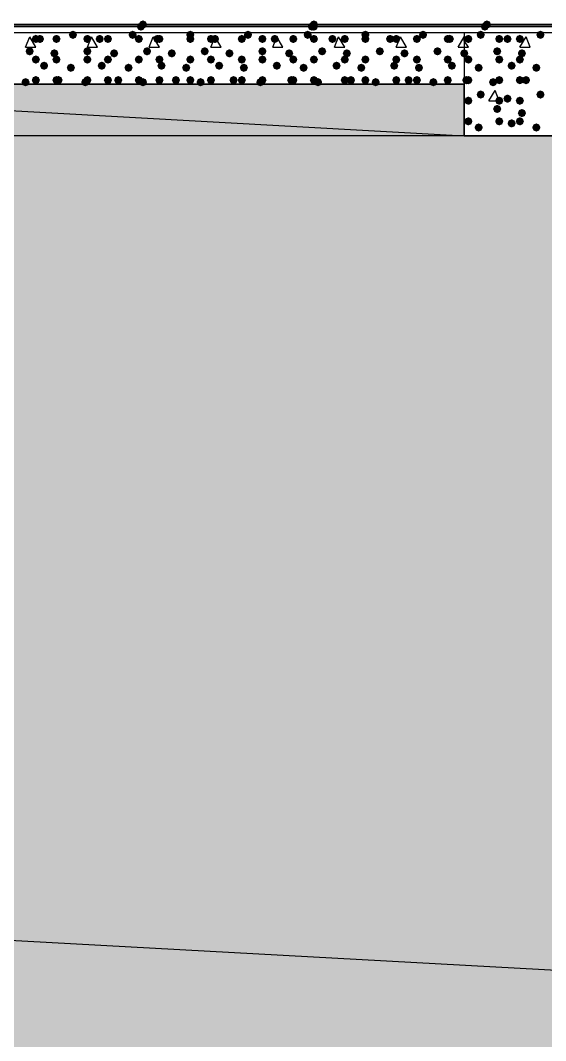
# Model space of a CAD drawing. Header units: millimetres. Extents: x 0 to 420, y 0 to 297.
# Drawn here: x 333.99 to 344.78, y 207.21 to 228.18 of the extents above; entities that cross this region are included whole.
import ezdxf

# ---------------------------------------------------------------- set-up
doc = ezdxf.new("R2010")
doc.units = ezdxf.units.MM
doc.layers.get('0').update_dxf_attribs({"linetype": 'CONTINUOUS'})

msp = doc.modelspace()

# ---------------------------------------------------------------- hatches: boundary and pattern name
at = {"true_color": 0x0000fe}
for points in [[(336.592333, 228.092), (336.567462, 228.032204), (336.507667, 228.007333), (336.447871, 228.032204), (336.423, 228.092), (336.447871, 228.151796), (336.507667, 228.176667), (336.567462, 228.151796)], [(340.106, 228.092), (340.081129, 228.032204), (340.021333, 228.007333), (339.961537, 228.032204), (339.936667, 228.092), (339.961537, 228.151796), (340.021333, 228.176667), (340.081129, 228.151796)], [(343.662, 228.092), (343.637129, 228.032204), (343.577333, 228.007333), (343.517538, 228.032204), (343.492667, 228.092), (343.517537, 228.151796), (343.577333, 228.176667), (343.637129, 228.151796)], [(336.55, 228.049667), (336.525129, 227.989871), (336.465333, 227.965), (336.405538, 227.989871), (336.380667, 228.049667), (336.405537, 228.109462), (336.465333, 228.134333), (336.525129, 228.109463)], [(336.55, 228.049667), (336.525129, 227.989871), (336.465333, 227.965), (336.405538, 227.989871), (336.380667, 228.049667), (336.405537, 228.109462), (336.465333, 228.134333), (336.525129, 228.109463)], [(336.55, 228.049667), (336.525129, 227.989871), (336.465333, 227.965), (336.405538, 227.989871), (336.380667, 228.049667), (336.405537, 228.109462), (336.465333, 228.134333), (336.525129, 228.109463)], [(340.063667, 228.049667), (340.038796, 227.989871), (339.979, 227.965), (339.919204, 227.989871), (339.894333, 228.049667), (339.919204, 228.109462), (339.979, 228.134333), (340.038796, 228.109463)], [(340.106, 228.049667), (340.081129, 227.989871), (340.021333, 227.965), (339.961537, 227.989871), (339.936667, 228.049667), (339.961537, 228.109462), (340.021333, 228.134333), (340.081129, 228.109463)], [(340.106, 228.049667), (340.081129, 227.989871), (340.021333, 227.965), (339.961537, 227.989871), (339.936667, 228.049667), (339.961537, 228.109462), (340.021333, 228.134333), (340.081129, 228.109463)], [(343.619667, 228.049667), (343.594796, 227.989871), (343.535, 227.965), (343.475204, 227.989871), (343.450333, 228.049667), (343.475204, 228.109462), (343.535, 228.134333), (343.594796, 228.109463)], [(343.619667, 228.049667), (343.594796, 227.989871), (343.535, 227.965), (343.475204, 227.989871), (343.450333, 228.049667), (343.475204, 228.109462), (343.535, 228.134333), (343.594796, 228.109463)], [(343.619667, 228.049667), (343.594796, 227.989871), (343.535, 227.965), (343.475204, 227.989871), (343.450333, 228.049667), (343.475204, 228.109462), (343.535, 228.134333), (343.594796, 228.109463)]]:
    msp.add_hatch(color=0, dxfattribs=at).paths.add_polyline_path(points, flags=0)
at = {"true_color": 0x000007}
h = msp.add_hatch(color=0, dxfattribs=at)
h.paths.add_polyline_path([(32.215667, 228.049667), (380.661333, 228.049667)], flags=0)
h.paths.add_polyline_path([(380.661333, 228.049667), (32.215667, 228.049667)], flags=0)
at = {"true_color": 0x000008}
for points in [[(335.153, 227.880333), (335.128129, 227.820537), (335.068333, 227.795667), (335.008537, 227.820537), (334.983667, 227.880333), (335.008537, 227.940129), (335.068333, 227.965), (335.128129, 227.940129)], [(336.380667, 227.880333), (336.355796, 227.820537), (336.296, 227.795667), (336.236204, 227.820537), (336.211333, 227.880333), (336.236204, 227.940129), (336.296, 227.965), (336.355796, 227.940129)], [(337.566, 227.880333), (337.541129, 227.820537), (337.481333, 227.795667), (337.421538, 227.820537), (337.396667, 227.880333), (337.421537, 227.940129), (337.481333, 227.965), (337.541129, 227.940129)], [(338.751333, 227.880333), (338.726462, 227.820537), (338.666667, 227.795667), (338.606871, 227.820537), (338.582, 227.880333), (338.606871, 227.940129), (338.666667, 227.965), (338.726462, 227.940129)], [(339.979, 227.880333), (339.954129, 227.820537), (339.894333, 227.795667), (339.834538, 227.820537), (339.809667, 227.880333), (339.834537, 227.940129), (339.894333, 227.965), (339.954129, 227.940129)], [(341.164333, 227.880333), (341.139462, 227.820537), (341.079667, 227.795667), (341.019871, 227.820537), (340.995, 227.880333), (341.019871, 227.940129), (341.079667, 227.965), (341.139462, 227.940129)], [(342.349667, 227.880333), (342.324796, 227.820537), (342.265, 227.795667), (342.205204, 227.820537), (342.180333, 227.880333), (342.205204, 227.940129), (342.265, 227.965), (342.324796, 227.940129)], [(334.391, 227.795667), (334.366129, 227.735871), (334.306333, 227.711), (334.246537, 227.735871), (334.221667, 227.795667), (334.246537, 227.855462), (334.306333, 227.880333), (334.366129, 227.855463)], [(334.475667, 227.795667), (334.450796, 227.735871), (334.391, 227.711), (334.331204, 227.735871), (334.306333, 227.795667), (334.331204, 227.855462), (334.391, 227.880333), (334.450796, 227.855463)], [(334.814333, 227.795667), (334.789462, 227.735871), (334.729667, 227.711), (334.669871, 227.735871), (334.645, 227.795667), (334.669871, 227.855462), (334.729667, 227.880333), (334.789462, 227.855463)], [(335.449333, 227.795667), (335.424463, 227.735871), (335.364667, 227.711), (335.304871, 227.735871), (335.28, 227.795667), (335.304871, 227.855462), (335.364667, 227.880333), (335.424462, 227.855463)], [(335.703333, 227.795667), (335.678463, 227.735871), (335.618667, 227.711), (335.558871, 227.735871), (335.534, 227.795667), (335.558871, 227.855462), (335.618667, 227.880333), (335.678462, 227.855463)], [(335.872667, 227.795667), (335.847796, 227.735871), (335.788, 227.711), (335.728204, 227.735871), (335.703333, 227.795667), (335.728204, 227.855462), (335.788, 227.880333), (335.847796, 227.855463)], [(336.507667, 227.795667), (336.482796, 227.735871), (336.423, 227.711), (336.363204, 227.735871), (336.338333, 227.795667), (336.363204, 227.855462), (336.423, 227.880333), (336.482796, 227.855463)], [(336.888667, 227.795667), (336.863796, 227.735871), (336.804, 227.711), (336.744204, 227.735871), (336.719333, 227.795667), (336.744204, 227.855462), (336.804, 227.880333), (336.863796, 227.855463)], [(336.931, 227.795667), (336.906129, 227.735871), (336.846333, 227.711), (336.786538, 227.735871), (336.761667, 227.795667), (336.786537, 227.855462), (336.846333, 227.880333), (336.906129, 227.855463)], [(337.566, 227.795667), (337.541129, 227.735871), (337.481333, 227.711), (337.421538, 227.735871), (337.396667, 227.795667), (337.421537, 227.855462), (337.481333, 227.880333), (337.541129, 227.855463)], [(337.989333, 227.795667), (337.964462, 227.735871), (337.904667, 227.711), (337.844871, 227.735871), (337.82, 227.795667), (337.844871, 227.855462), (337.904667, 227.880333), (337.964462, 227.855463)], [(338.074, 227.795667), (338.049129, 227.735871), (337.989333, 227.711), (337.929537, 227.735871), (337.904667, 227.795667), (337.929537, 227.855462), (337.989333, 227.880333), (338.049129, 227.855463)], [(338.624333, 227.795667), (338.599462, 227.735871), (338.539667, 227.711), (338.479871, 227.735871), (338.455, 227.795667), (338.479871, 227.855462), (338.539667, 227.880333), (338.599462, 227.855463)], [(339.047667, 227.795667), (339.022796, 227.735871), (338.963, 227.711), (338.903204, 227.735871), (338.878333, 227.795667), (338.903204, 227.855462), (338.963, 227.880333), (339.022796, 227.855463)], [(339.301667, 227.795667), (339.276796, 227.735871), (339.217, 227.711), (339.157204, 227.735871), (339.132333, 227.795667), (339.157204, 227.855462), (339.217, 227.880333), (339.276796, 227.855463)], [(339.682667, 227.795667), (339.657796, 227.735871), (339.598, 227.711), (339.538204, 227.735871), (339.513333, 227.795667), (339.538204, 227.855462), (339.598, 227.880333), (339.657796, 227.855463)], [(340.106, 227.795667), (340.081129, 227.735871), (340.021333, 227.711), (339.961537, 227.735871), (339.936667, 227.795667), (339.961537, 227.855462), (340.021333, 227.880333), (340.081129, 227.855463)], [(340.487, 227.795667), (340.462129, 227.735871), (340.402333, 227.711), (340.342538, 227.735871), (340.317667, 227.795667), (340.342537, 227.855462), (340.402333, 227.880333), (340.462129, 227.855463)], [(340.741, 227.795667), (340.716129, 227.735871), (340.656333, 227.711), (340.596537, 227.735871), (340.571667, 227.795667), (340.596537, 227.855462), (340.656333, 227.880333), (340.716129, 227.855463)], [(341.164333, 227.795667), (341.139462, 227.735871), (341.079667, 227.711), (341.019871, 227.735871), (340.995, 227.795667), (341.019871, 227.855462), (341.079667, 227.880333), (341.139462, 227.855463)], [(341.672333, 227.795667), (341.647462, 227.735871), (341.587667, 227.711), (341.527871, 227.735871), (341.503, 227.795667), (341.527871, 227.855462), (341.587667, 227.880333), (341.647462, 227.855463)], [(341.799333, 227.795667), (341.774462, 227.735871), (341.714667, 227.711), (341.654871, 227.735871), (341.63, 227.795667), (341.654871, 227.855462), (341.714667, 227.880333), (341.774462, 227.855463)], [(342.222667, 227.795667), (342.197796, 227.735871), (342.138, 227.711), (342.078204, 227.735871), (342.053333, 227.795667), (342.078204, 227.855462), (342.138, 227.880333), (342.197796, 227.855463)], [(342.857667, 227.795667), (342.832796, 227.735871), (342.773, 227.711), (342.713204, 227.735871), (342.688333, 227.795667), (342.713204, 227.855462), (342.773, 227.880333), (342.832796, 227.855463)], [(342.9, 227.795667), (342.875129, 227.735871), (342.815333, 227.711), (342.755538, 227.735871), (342.730667, 227.795667), (342.755537, 227.855462), (342.815333, 227.880333), (342.875129, 227.855463)], [(334.264, 227.541667), (334.239129, 227.481871), (334.179333, 227.457), (334.119537, 227.481871), (334.094667, 227.541667), (334.119537, 227.601462), (334.179333, 227.626333), (334.239129, 227.601463)], [(334.772, 227.499333), (334.747129, 227.439537), (334.687333, 227.414667), (334.627538, 227.439537), (334.602667, 227.499333), (334.627537, 227.559129), (334.687333, 227.584), (334.747129, 227.559129)], [(335.449333, 227.541667), (335.424463, 227.481871), (335.364667, 227.457), (335.304871, 227.481871), (335.28, 227.541667), (335.304871, 227.601462), (335.364667, 227.626333), (335.424462, 227.601463)], [(335.999667, 227.499333), (335.974796, 227.439537), (335.915, 227.414667), (335.855204, 227.439537), (335.830333, 227.499333), (335.855204, 227.559129), (335.915, 227.584), (335.974796, 227.559129)], [(336.677, 227.541667), (336.652129, 227.481871), (336.592333, 227.457), (336.532537, 227.481871), (336.507667, 227.541667), (336.532537, 227.601462), (336.592333, 227.626333), (336.652129, 227.601463)], [(337.185, 227.499333), (337.160129, 227.439537), (337.100333, 227.414667), (337.040538, 227.439537), (337.015667, 227.499333), (337.040537, 227.559129), (337.100333, 227.584), (337.160129, 227.559129)], [(337.862333, 227.541667), (337.837462, 227.481871), (337.777667, 227.457), (337.717871, 227.481871), (337.693, 227.541667), (337.717871, 227.601462), (337.777667, 227.626333), (337.837462, 227.601463)], [(338.370333, 227.499333), (338.345463, 227.439537), (338.285667, 227.414667), (338.225871, 227.439537), (338.201, 227.499333), (338.225871, 227.559129), (338.285667, 227.584), (338.345462, 227.559129)], [(339.047667, 227.541667), (339.022796, 227.481871), (338.963, 227.457), (338.903204, 227.481871), (338.878333, 227.541667), (338.903204, 227.601462), (338.963, 227.626333), (339.022796, 227.601463)], [(339.598, 227.499333), (339.573129, 227.439537), (339.513333, 227.414667), (339.453538, 227.439537), (339.428667, 227.499333), (339.453537, 227.559129), (339.513333, 227.584), (339.573129, 227.559129)], [(340.275333, 227.541667), (340.250463, 227.481871), (340.190667, 227.457), (340.130871, 227.481871), (340.106, 227.541667), (340.130871, 227.601462), (340.190667, 227.626333), (340.250462, 227.601463)], [(340.783333, 227.499333), (340.758462, 227.439537), (340.698667, 227.414667), (340.638871, 227.439537), (340.614, 227.499333), (340.638871, 227.559129), (340.698667, 227.584), (340.758462, 227.559129)], [(341.460667, 227.541667), (341.435796, 227.481871), (341.376, 227.457), (341.316204, 227.481871), (341.291333, 227.541667), (341.316204, 227.601462), (341.376, 227.626333), (341.435796, 227.601463)], [(341.968667, 227.499333), (341.943796, 227.439537), (341.884, 227.414667), (341.824204, 227.439537), (341.799333, 227.499333), (341.824204, 227.559129), (341.884, 227.584), (341.943796, 227.559129)], [(342.646, 227.541667), (342.621129, 227.481871), (342.561333, 227.457), (342.501537, 227.481871), (342.476667, 227.541667), (342.501537, 227.601462), (342.561333, 227.626333), (342.621129, 227.601463)], [(343.196333, 227.499333), (343.171462, 227.439537), (343.111667, 227.414667), (343.051871, 227.439537), (343.027, 227.499333), (343.051871, 227.559129), (343.111667, 227.584), (343.171462, 227.559129)], [(334.391, 227.372333), (334.366129, 227.312537), (334.306333, 227.287667), (334.246537, 227.312537), (334.221667, 227.372333), (334.246537, 227.432129), (334.306333, 227.457), (334.366129, 227.432129)], [(334.560333, 227.245333), (334.535462, 227.185537), (334.475667, 227.160667), (334.415871, 227.185537), (334.391, 227.245333), (334.415871, 227.305129), (334.475667, 227.33), (334.535462, 227.305129)], [(334.814333, 227.372333), (334.789462, 227.312537), (334.729667, 227.287667), (334.669871, 227.312537), (334.645, 227.372333), (334.669871, 227.432129), (334.729667, 227.457), (334.789462, 227.432129)], [(335.449333, 227.372333), (335.424463, 227.312537), (335.364667, 227.287667), (335.304871, 227.312537), (335.28, 227.372333), (335.304871, 227.432129), (335.364667, 227.457), (335.424462, 227.432129)], [(335.745667, 227.245333), (335.720796, 227.185537), (335.661, 227.160667), (335.601204, 227.185537), (335.576333, 227.245333), (335.601204, 227.305129), (335.661, 227.33), (335.720796, 227.305129)], [(335.872667, 227.372333), (335.847796, 227.312537), (335.788, 227.287667), (335.728204, 227.312537), (335.703333, 227.372333), (335.728204, 227.432129), (335.788, 227.457), (335.847796, 227.432129)], [(336.507667, 227.372333), (336.482796, 227.312537), (336.423, 227.287667), (336.363204, 227.312537), (336.338333, 227.372333), (336.363204, 227.432129), (336.423, 227.457), (336.482796, 227.432129)], [(336.931, 227.372333), (336.906129, 227.312537), (336.846333, 227.287667), (336.786538, 227.312537), (336.761667, 227.372333), (336.786537, 227.432129), (336.846333, 227.457), (336.906129, 227.432129)], [(336.973333, 227.245333), (336.948463, 227.185537), (336.888667, 227.160667), (336.828871, 227.185537), (336.804, 227.245333), (336.828871, 227.305129), (336.888667, 227.33), (336.948462, 227.305129)], [(337.566, 227.372333), (337.541129, 227.312537), (337.481333, 227.287667), (337.421538, 227.312537), (337.396667, 227.372333), (337.421537, 227.432129), (337.481333, 227.457), (337.541129, 227.432129)], [(337.989333, 227.372333), (337.964462, 227.312537), (337.904667, 227.287667), (337.844871, 227.312537), (337.82, 227.372333), (337.844871, 227.432129), (337.904667, 227.457), (337.964462, 227.432129)], [(338.158667, 227.245333), (338.133796, 227.185537), (338.074, 227.160667), (338.014204, 227.185537), (337.989333, 227.245333), (338.014204, 227.305129), (338.074, 227.33), (338.133796, 227.305129)], [(338.624333, 227.372333), (338.599462, 227.312537), (338.539667, 227.287667), (338.479871, 227.312537), (338.455, 227.372333), (338.479871, 227.432129), (338.539667, 227.457), (338.599462, 227.432129)], [(339.047667, 227.372333), (339.022796, 227.312537), (338.963, 227.287667), (338.903204, 227.312537), (338.878333, 227.372333), (338.903204, 227.432129), (338.963, 227.457), (339.022796, 227.432129)], [(339.344, 227.245333), (339.319129, 227.185537), (339.259333, 227.160667), (339.199537, 227.185537), (339.174667, 227.245333), (339.199537, 227.305129), (339.259333, 227.33), (339.319129, 227.305129)], [(339.682667, 227.372333), (339.657796, 227.312537), (339.598, 227.287667), (339.538204, 227.312537), (339.513333, 227.372333), (339.538204, 227.432129), (339.598, 227.457), (339.657796, 227.432129)], [(340.106, 227.372333), (340.081129, 227.312537), (340.021333, 227.287667), (339.961537, 227.312537), (339.936667, 227.372333), (339.961537, 227.432129), (340.021333, 227.457), (340.081129, 227.432129)], [(340.571667, 227.245333), (340.546796, 227.185537), (340.487, 227.160667), (340.427204, 227.185537), (340.402333, 227.245333), (340.427204, 227.305129), (340.487, 227.33), (340.546796, 227.305129)], [(340.741, 227.372333), (340.716129, 227.312537), (340.656333, 227.287667), (340.596537, 227.312537), (340.571667, 227.372333), (340.596537, 227.432129), (340.656333, 227.457), (340.716129, 227.432129)], [(341.164333, 227.372333), (341.139462, 227.312537), (341.079667, 227.287667), (341.019871, 227.312537), (340.995, 227.372333), (341.019871, 227.432129), (341.079667, 227.457), (341.139462, 227.432129)], [(341.757, 227.245333), (341.732129, 227.185537), (341.672333, 227.160667), (341.612538, 227.185537), (341.587667, 227.245333), (341.612537, 227.305129), (341.672333, 227.33), (341.732129, 227.305129)], [(341.799333, 227.372333), (341.774462, 227.312537), (341.714667, 227.287667), (341.654871, 227.312537), (341.63, 227.372333), (341.654871, 227.432129), (341.714667, 227.457), (341.774462, 227.432129)], [(342.222667, 227.372333), (342.197796, 227.312537), (342.138, 227.287667), (342.078204, 227.312537), (342.053333, 227.372333), (342.078204, 227.432129), (342.138, 227.457), (342.197796, 227.432129)], [(342.857667, 227.372333), (342.832796, 227.312537), (342.773, 227.287667), (342.713204, 227.312537), (342.688333, 227.372333), (342.713204, 227.432129), (342.773, 227.457), (342.832796, 227.432129)], [(342.942333, 227.245333), (342.917462, 227.185537), (342.857667, 227.160667), (342.797871, 227.185537), (342.773, 227.245333), (342.797871, 227.305129), (342.857667, 227.33), (342.917462, 227.305129)], [(335.110667, 227.203), (335.085796, 227.143204), (335.026, 227.118333), (334.966204, 227.143204), (334.941333, 227.203), (334.966204, 227.262796), (335.026, 227.287667), (335.085796, 227.262796)], [(336.296, 227.203), (336.271129, 227.143204), (336.211333, 227.118333), (336.151538, 227.143204), (336.126667, 227.203), (336.151537, 227.262796), (336.211333, 227.287667), (336.271129, 227.262796)], [(337.481333, 227.203), (337.456462, 227.143204), (337.396667, 227.118333), (337.336871, 227.143204), (337.312, 227.203), (337.336871, 227.262796), (337.396667, 227.287667), (337.456462, 227.262796)], [(338.666667, 227.203), (338.641796, 227.143204), (338.582, 227.118333), (338.522204, 227.143204), (338.497333, 227.203), (338.522204, 227.262796), (338.582, 227.287667), (338.641796, 227.262796)], [(339.894333, 227.203), (339.869462, 227.143204), (339.809667, 227.118333), (339.749871, 227.143204), (339.725, 227.203), (339.749871, 227.262796), (339.809667, 227.287667), (339.869462, 227.262796)], [(341.079667, 227.203), (341.054796, 227.143204), (340.995, 227.118333), (340.935204, 227.143204), (340.910333, 227.203), (340.935204, 227.262796), (340.995, 227.287667), (341.054796, 227.262796)], [(342.265, 227.203), (342.240129, 227.143204), (342.180333, 227.118333), (342.120538, 227.143204), (342.095667, 227.203), (342.120537, 227.262796), (342.180333, 227.287667), (342.240129, 227.262796)], [(334.179333, 226.906667), (334.154462, 226.846871), (334.094667, 226.822), (334.034871, 226.846871), (334.01, 226.906667), (334.034871, 226.966462), (334.094667, 226.991333), (334.154462, 226.966463)], [(334.391, 226.949), (334.366129, 226.889204), (334.306333, 226.864333), (334.246537, 226.889204), (334.221667, 226.949), (334.246537, 227.008796), (334.306333, 227.033667), (334.366129, 227.008796)], [(334.814333, 226.949), (334.789462, 226.889204), (334.729667, 226.864333), (334.669871, 226.889204), (334.645, 226.949), (334.669871, 227.008796), (334.729667, 227.033667), (334.789462, 227.008796)], [(334.856667, 226.949), (334.831796, 226.889204), (334.772, 226.864333), (334.712204, 226.889204), (334.687333, 226.949), (334.712204, 227.008796), (334.772, 227.033667), (334.831796, 227.008796)], [(335.407, 226.906667), (335.382129, 226.846871), (335.322333, 226.822), (335.262538, 226.846871), (335.237667, 226.906667), (335.262537, 226.966462), (335.322333, 226.991333), (335.382129, 226.966463)], [(335.449333, 226.949), (335.424463, 226.889204), (335.364667, 226.864333), (335.304871, 226.889204), (335.28, 226.949), (335.304871, 227.008796), (335.364667, 227.033667), (335.424462, 227.008796)], [(335.872667, 226.949), (335.847796, 226.889204), (335.788, 226.864333), (335.728204, 226.889204), (335.703333, 226.949), (335.728204, 227.008796), (335.788, 227.033667), (335.847796, 227.008796)], [(336.084333, 226.949), (336.059463, 226.889204), (335.999667, 226.864333), (335.939871, 226.889204), (335.915, 226.949), (335.939871, 227.008796), (335.999667, 227.033667), (336.059462, 227.008796)], [(336.507667, 226.949), (336.482796, 226.889204), (336.423, 226.864333), (336.363204, 226.889204), (336.338333, 226.949), (336.363204, 227.008796), (336.423, 227.033667), (336.482796, 227.008796)], [(336.592333, 226.906667), (336.567462, 226.846871), (336.507667, 226.822), (336.447871, 226.846871), (336.423, 226.906667), (336.447871, 226.966462), (336.507667, 226.991333), (336.567462, 226.966463)], [(336.931, 226.949), (336.906129, 226.889204), (336.846333, 226.864333), (336.786538, 226.889204), (336.761667, 226.949), (336.786537, 227.008796), (336.846333, 227.033667), (336.906129, 227.008796)], [(337.269667, 226.949), (337.244796, 226.889204), (337.185, 226.864333), (337.125204, 226.889204), (337.100333, 226.949), (337.125204, 227.008796), (337.185, 227.033667), (337.244796, 227.008796)], [(337.566, 226.949), (337.541129, 226.889204), (337.481333, 226.864333), (337.421538, 226.889204), (337.396667, 226.949), (337.421537, 227.008796), (337.481333, 227.033667), (337.541129, 227.008796)], [(337.777667, 226.906667), (337.752796, 226.846871), (337.693, 226.822), (337.633204, 226.846871), (337.608333, 226.906667), (337.633204, 226.966462), (337.693, 226.991333), (337.752796, 226.966463)], [(337.989333, 226.949), (337.964462, 226.889204), (337.904667, 226.864333), (337.844871, 226.889204), (337.82, 226.949), (337.844871, 227.008796), (337.904667, 227.033667), (337.964462, 227.008796)], [(338.455, 226.949), (338.430129, 226.889204), (338.370333, 226.864333), (338.310538, 226.889204), (338.285667, 226.949), (338.310537, 227.008796), (338.370333, 227.033667), (338.430129, 227.008796)], [(338.624333, 226.949), (338.599462, 226.889204), (338.539667, 226.864333), (338.479871, 226.889204), (338.455, 226.949), (338.479871, 227.008796), (338.539667, 227.033667), (338.599462, 227.008796)], [(339.005333, 226.906667), (338.980462, 226.846871), (338.920667, 226.822), (338.860871, 226.846871), (338.836, 226.906667), (338.860871, 226.966462), (338.920667, 226.991333), (338.980462, 226.966463)], [(339.047667, 226.949), (339.022796, 226.889204), (338.963, 226.864333), (338.903204, 226.889204), (338.878333, 226.949), (338.903204, 227.008796), (338.963, 227.033667), (339.022796, 227.008796)], [(339.640333, 226.949), (339.615463, 226.889204), (339.555667, 226.864333), (339.495871, 226.889204), (339.471, 226.949), (339.495871, 227.008796), (339.555667, 227.033667), (339.615462, 227.008796)], [(339.682667, 226.949), (339.657796, 226.889204), (339.598, 226.864333), (339.538204, 226.889204), (339.513333, 226.949), (339.538204, 227.008796), (339.598, 227.033667), (339.657796, 227.008796)], [(340.106, 226.949), (340.081129, 226.889204), (340.021333, 226.864333), (339.961537, 226.889204), (339.936667, 226.949), (339.961537, 227.008796), (340.021333, 227.033667), (340.081129, 227.008796)], [(340.190667, 226.906667), (340.165796, 226.846871), (340.106, 226.822), (340.046204, 226.846871), (340.021333, 226.906667), (340.046204, 226.966462), (340.106, 226.991333), (340.165796, 226.966463)], [(340.741, 226.949), (340.716129, 226.889204), (340.656333, 226.864333), (340.596537, 226.889204), (340.571667, 226.949), (340.596537, 227.008796), (340.656333, 227.033667), (340.716129, 227.008796)], [(340.868, 226.949), (340.843129, 226.889204), (340.783333, 226.864333), (340.723538, 226.889204), (340.698667, 226.949), (340.723537, 227.008796), (340.783333, 227.033667), (340.843129, 227.008796)], [(341.164333, 226.949), (341.139462, 226.889204), (341.079667, 226.864333), (341.019871, 226.889204), (340.995, 226.949), (341.019871, 227.008796), (341.079667, 227.033667), (341.139462, 227.008796)], [(341.376, 226.906667), (341.351129, 226.846871), (341.291333, 226.822), (341.231537, 226.846871), (341.206667, 226.906667), (341.231537, 226.966462), (341.291333, 226.991333), (341.351129, 226.966463)], [(341.799333, 226.949), (341.774462, 226.889204), (341.714667, 226.864333), (341.654871, 226.889204), (341.63, 226.949), (341.654871, 227.008796), (341.714667, 227.033667), (341.774462, 227.008796)], [(342.053333, 226.949), (342.028462, 226.889204), (341.968667, 226.864333), (341.908871, 226.889204), (341.884, 226.949), (341.908871, 227.008796), (341.968667, 227.033667), (342.028462, 227.008796)], [(342.222667, 226.949), (342.197796, 226.889204), (342.138, 226.864333), (342.078204, 226.889204), (342.053333, 226.949), (342.078204, 227.008796), (342.138, 227.033667), (342.197796, 227.008796)], [(342.561333, 226.906667), (342.536462, 226.846871), (342.476667, 226.822), (342.416871, 226.846871), (342.392, 226.906667), (342.416871, 226.966462), (342.476667, 226.991333), (342.536462, 226.966463)], [(342.857667, 226.949), (342.832796, 226.889204), (342.773, 226.864333), (342.713204, 226.889204), (342.688333, 226.949), (342.713204, 227.008796), (342.773, 227.033667), (342.832796, 227.008796)]]:
    msp.add_hatch(color=0, dxfattribs=at).paths.add_polyline_path(points, flags=0)
at = {"true_color": 0x000007}
for points in [[(343.535, 227.880333), (343.510129, 227.820537), (343.450333, 227.795667), (343.390538, 227.820537), (343.365667, 227.880333), (343.390537, 227.940129), (343.450333, 227.965), (343.510129, 227.940129)], [(344.762667, 227.880333), (344.737796, 227.820537), (344.678, 227.795667), (344.618204, 227.820537), (344.593333, 227.880333), (344.618204, 227.940129), (344.678, 227.965), (344.737796, 227.940129)], [(343.281, 227.795667), (343.256129, 227.735871), (343.196333, 227.711), (343.136537, 227.735871), (343.111667, 227.795667), (343.136537, 227.855462), (343.196333, 227.880333), (343.256129, 227.855463)], [(343.916, 227.795667), (343.891129, 227.735871), (343.831333, 227.711), (343.771538, 227.735871), (343.746667, 227.795667), (343.771537, 227.855462), (343.831333, 227.880333), (343.891129, 227.855463)], [(344.085333, 227.795667), (344.060462, 227.735871), (344.000667, 227.711), (343.940871, 227.735871), (343.916, 227.795667), (343.940871, 227.855462), (344.000667, 227.880333), (344.060462, 227.855463)], [(344.339333, 227.795667), (344.314462, 227.735871), (344.254667, 227.711), (344.194871, 227.735871), (344.17, 227.795667), (344.194871, 227.855462), (344.254667, 227.880333), (344.314462, 227.855463)], [(343.873667, 227.541667), (343.848796, 227.481871), (343.789, 227.457), (343.729204, 227.481871), (343.704333, 227.541667), (343.729204, 227.601462), (343.789, 227.626333), (343.848796, 227.601463)], [(344.381667, 227.499333), (344.356796, 227.439537), (344.297, 227.414667), (344.237204, 227.439537), (344.212333, 227.499333), (344.237204, 227.559129), (344.297, 227.584), (344.356796, 227.559129)], [(343.281, 227.372333), (343.256129, 227.312537), (343.196333, 227.287667), (343.136537, 227.312537), (343.111667, 227.372333), (343.136537, 227.432129), (343.196333, 227.457), (343.256129, 227.432129)], [(343.916, 227.372333), (343.891129, 227.312537), (343.831333, 227.287667), (343.771538, 227.312537), (343.746667, 227.372333), (343.771537, 227.432129), (343.831333, 227.457), (343.891129, 227.432129)], [(344.17, 227.245333), (344.145129, 227.185537), (344.085333, 227.160667), (344.025538, 227.185537), (344.000667, 227.245333), (344.025537, 227.305129), (344.085333, 227.33), (344.145129, 227.305129)], [(344.339333, 227.372333), (344.314462, 227.312537), (344.254667, 227.287667), (344.194871, 227.312537), (344.17, 227.372333), (344.194871, 227.432129), (344.254667, 227.457), (344.314462, 227.432129)], [(343.492667, 227.203), (343.467796, 227.143204), (343.408, 227.118333), (343.348204, 227.143204), (343.323333, 227.203), (343.348204, 227.262796), (343.408, 227.287667), (343.467796, 227.262796)], [(344.678, 227.203), (344.653129, 227.143204), (344.593333, 227.118333), (344.533537, 227.143204), (344.508667, 227.203), (344.533537, 227.262796), (344.593333, 227.287667), (344.653129, 227.262796)], [(343.238667, 226.949), (343.213796, 226.889204), (343.154, 226.864333), (343.094204, 226.889204), (343.069333, 226.949), (343.094204, 227.008796), (343.154, 227.033667), (343.213796, 227.008796)], [(343.281, 226.949), (343.256129, 226.889204), (343.196333, 226.864333), (343.136537, 226.889204), (343.111667, 226.949), (343.136537, 227.008796), (343.196333, 227.033667), (343.256129, 227.008796)], [(343.789, 226.906667), (343.764129, 226.846871), (343.704333, 226.822), (343.644537, 226.846871), (343.619667, 226.906667), (343.644537, 226.966462), (343.704333, 226.991333), (343.764129, 226.966463)], [(343.916, 226.949), (343.891129, 226.889204), (343.831333, 226.864333), (343.771538, 226.889204), (343.746667, 226.949), (343.771537, 227.008796), (343.831333, 227.033667), (343.891129, 227.008796)], [(344.339333, 226.949), (344.314462, 226.889204), (344.254667, 226.864333), (344.194871, 226.889204), (344.17, 226.949), (344.194871, 227.008796), (344.254667, 227.033667), (344.314462, 227.008796)], [(344.466333, 226.949), (344.441462, 226.889204), (344.381667, 226.864333), (344.321871, 226.889204), (344.297, 226.949), (344.321871, 227.008796), (344.381667, 227.033667), (344.441462, 227.008796)], [(343.535, 226.652667), (343.510129, 226.592871), (343.450333, 226.568), (343.390538, 226.592871), (343.365667, 226.652667), (343.390537, 226.712462), (343.450333, 226.737333), (343.510129, 226.712463)], [(344.762667, 226.652667), (344.737796, 226.592871), (344.678, 226.568), (344.618204, 226.592871), (344.593333, 226.652667), (344.618204, 226.712462), (344.678, 226.737333), (344.737796, 226.712463)], [(343.281, 226.525667), (343.256129, 226.465871), (343.196333, 226.441), (343.136537, 226.465871), (343.111667, 226.525667), (343.136537, 226.585462), (343.196333, 226.610333), (343.256129, 226.585463)], [(343.916, 226.525667), (343.891129, 226.465871), (343.831333, 226.441), (343.771538, 226.465871), (343.746667, 226.525667), (343.771537, 226.585462), (343.831333, 226.610333), (343.891129, 226.585463)], [(344.085333, 226.568), (344.060462, 226.508204), (344.000667, 226.483333), (343.940871, 226.508204), (343.916, 226.568), (343.940871, 226.627796), (344.000667, 226.652667), (344.060462, 226.627796)], [(344.339333, 226.525667), (344.314462, 226.465871), (344.254667, 226.441), (344.194871, 226.465871), (344.17, 226.525667), (344.194871, 226.585462), (344.254667, 226.610333), (344.314462, 226.585463)], [(343.873667, 226.356333), (343.848796, 226.296537), (343.789, 226.271667), (343.729204, 226.296537), (343.704333, 226.356333), (343.729204, 226.416129), (343.789, 226.441), (343.848796, 226.416129)], [(344.381667, 226.271667), (344.356796, 226.211871), (344.297, 226.187), (344.237204, 226.211871), (344.212333, 226.271667), (344.237204, 226.331462), (344.297, 226.356333), (344.356796, 226.331463)], [(343.281, 226.102333), (343.256129, 226.042537), (343.196333, 226.017667), (343.136537, 226.042537), (343.111667, 226.102333), (343.136537, 226.162129), (343.196333, 226.187), (343.256129, 226.162129)], [(343.492667, 225.975333), (343.467796, 225.915537), (343.408, 225.890667), (343.348204, 225.915537), (343.323333, 225.975333), (343.348204, 226.035129), (343.408, 226.06), (343.467796, 226.035129)], [(343.916, 226.102333), (343.891129, 226.042537), (343.831333, 226.017667), (343.771538, 226.042537), (343.746667, 226.102333), (343.771537, 226.162129), (343.831333, 226.187), (343.891129, 226.162129)], [(344.17, 226.06), (344.145129, 226.000204), (344.085333, 225.975333), (344.025538, 226.000204), (344.000667, 226.06), (344.025537, 226.119796), (344.085333, 226.144667), (344.145129, 226.119796)], [(344.339333, 226.102333), (344.314462, 226.042537), (344.254667, 226.017667), (344.194871, 226.042537), (344.17, 226.102333), (344.194871, 226.162129), (344.254667, 226.187), (344.314462, 226.162129)], [(344.678, 225.975333), (344.653129, 225.915537), (344.593333, 225.890667), (344.533537, 225.915537), (344.508667, 225.975333), (344.533537, 226.035129), (344.593333, 226.06), (344.653129, 226.035129)]]:
    msp.add_hatch(color=0, dxfattribs=at).paths.add_polyline_path(points, flags=0)
at = {"true_color": 0x000008}
h = msp.add_hatch(color=0, dxfattribs=at)
h.paths.add_polyline_path([(343.111667, 226.864333), (324.061667, 226.864333), (343.111667, 225.806)], flags=0)
h.paths.add_polyline_path([(324.061667, 226.864333), (343.111667, 225.806), (324.061667, 225.806)], flags=0)
h = msp.add_hatch(color=0, dxfattribs=at)
h.paths.add_polyline_path([(379.518333, 225.806), (33.401, 225.806), (379.518333, 206.756)], flags=0)
h.paths.add_polyline_path([(33.401, 225.806), (379.518333, 206.756), (33.401, 206.756)], flags=0)

# ---------------------------------------------------------------- linework, layer by layer
at = {"color": 0, "true_color": 0x000007}
for points in [[(380.703667, 228.092), (32.173333, 228.092), (32.173333, 228.049667)], [(380.703667, 228.092), (32.215667, 228.092), (380.703667, 228.092), (32.215667, 228.049667)], [(32.215667, 228.049667), (380.703667, 228.049667)], [(32.215667, 228.049667), (380.661333, 228.049667), (380.703667, 228.049667)], [(32.215667, 228.049667), (380.661333, 228.049667)], [(343.111667, 227.922667), (324.061667, 227.922667)], [(343.196333, 227.626333), (343.111667, 227.753333)], [(344.254667, 227.626333), (344.381667, 227.838)], [(344.466333, 227.626333), (344.381667, 227.838)], [(343.111667, 227.626333), (343.196333, 227.626333)], [(344.254667, 227.626333), (344.466333, 227.626333)], [(324.061667, 226.864333), (343.111667, 226.864333)], [(343.619667, 226.525667), (343.746667, 226.737333)], [(343.831333, 226.525667), (343.746667, 226.737333)], [(343.619667, 226.525667), (343.831333, 226.525667)]]:
    msp.add_lwpolyline(points, dxfattribs=at)
for points in [[(32.215667, 228.049667), (380.703667, 228.049667)], [(32.215667, 228.049667), (380.661333, 228.049667)], [(380.661333, 228.049667), (32.215667, 228.049667)], [(343.111667, 227.922667), (343.111667, 225.806), (345.228333, 225.806), (345.228333, 227.922667)]]:
    msp.add_lwpolyline(points, close=True, dxfattribs=at)
at = {"color": 0, "true_color": 0x000008}
for points in [[(334.094667, 227.626333), (334.179333, 227.838)], [(334.306333, 227.626333), (334.179333, 227.838)], [(335.364667, 227.626333), (335.449333, 227.838)], [(335.576333, 227.626333), (335.449333, 227.838)], [(336.634667, 227.626333), (336.719333, 227.838)], [(336.846333, 227.626333), (336.719333, 227.838)], [(337.904667, 227.626333), (337.989333, 227.838)], [(338.116333, 227.626333), (337.989333, 227.838)], [(339.174667, 227.626333), (339.259333, 227.838)], [(339.386333, 227.626333), (339.259333, 227.838)], [(340.444667, 227.626333), (340.529333, 227.838)], [(340.656333, 227.626333), (340.529333, 227.838)], [(341.714667, 227.626333), (341.799333, 227.838)], [(341.926333, 227.626333), (341.799333, 227.838)], [(342.984667, 227.626333), (343.111667, 227.838)], [(343.111667, 227.753333), (343.111667, 227.838)], [(334.094667, 227.626333), (334.306333, 227.626333)], [(335.364667, 227.626333), (335.576333, 227.626333)], [(336.634667, 227.626333), (336.846333, 227.626333)], [(337.904667, 227.626333), (338.116333, 227.626333)], [(339.174667, 227.626333), (339.386333, 227.626333)], [(340.444667, 227.626333), (340.656333, 227.626333)], [(341.714667, 227.626333), (341.926333, 227.626333)], [(342.984667, 227.626333), (343.111667, 227.626333)]]:
    msp.add_lwpolyline(points, dxfattribs=at)
for points in [[(343.111667, 226.864333), (324.061667, 226.864333), (343.111667, 225.806)], [(324.061667, 226.864333), (343.111667, 225.806), (324.061667, 225.806)], [(379.518333, 225.806), (33.401, 225.806), (379.518333, 206.756)], [(33.401, 225.806), (379.518333, 206.756), (33.401, 206.756)]]:
    msp.add_lwpolyline(points, close=True, dxfattribs=at)

doc.saveas('drawing.dxf')
